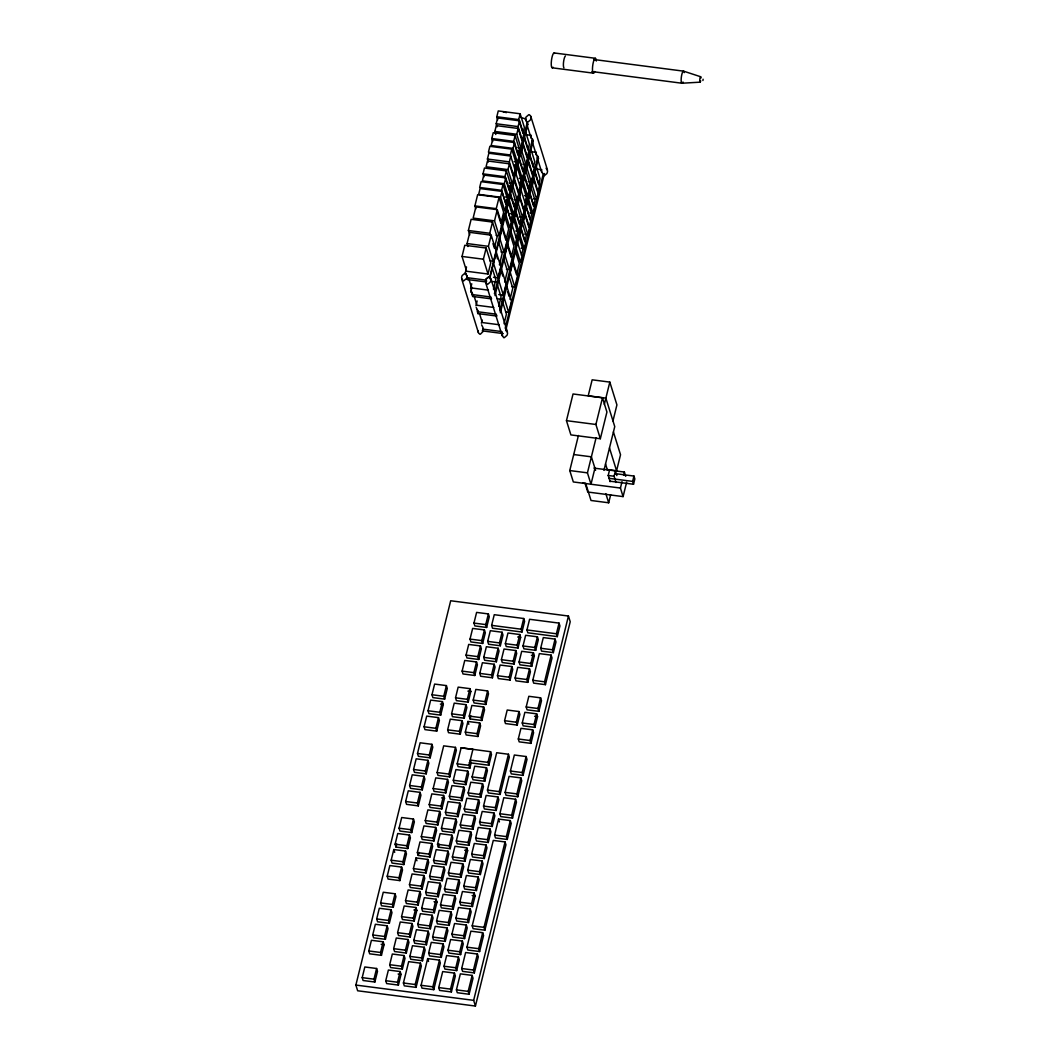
<?xml version="1.0" encoding="UTF-8"?>
<svg xmlns="http://www.w3.org/2000/svg" width="1059" height="1059" viewBox="0 0 1059 1059"><rect width="100%" height="100%" fill="white"/><g stroke="black" fill="none" stroke-linecap="round" stroke-linejoin="round"><path stroke-width="1.5" d="M467.019 276.267L465.563 273.354A1.628 1.43 -17.3 0 0 464.848 273.262L462.174 275.565A6.857 5.983 -17.3 0 0 461.592 278.014L463.048 280.741A1.628 1.43 -17.3 0 0 463.763 280.82L466.45 278.517A6.857 5.983 -17.3 0 0 467.019 276.081L465.563 273.368M525.516 119.23L527.845 124.181L489.748 278.663M462.028 256.45L464.782 245.264L486.147 248.031L490.767 262.844L488.014 274.029L466.635 271.263L462.028 256.45L483.394 259.217L488.014 274.029M469.759 234.926L468.382 230.491L471.136 219.306L492.501 222.072L497.121 236.885L494.354 248.071L492.978 243.623M497.756 119.773L496.817 116.742L498.246 110.93L520.154 113.776L524.404 127.437L522.974 133.249L518.711 119.588L520.154 113.776M475.822 208.848L474.895 205.883L477.649 194.697L499.027 197.477L503.634 212.277L500.881 223.462L496.261 208.649L499.027 197.477M483.976 176.879L483.023 173.848L484.453 168.037L506.361 170.883L510.623 184.544L509.18 190.355L504.931 176.694L506.361 170.883M492.739 141.549L491.786 138.504L493.229 132.706L515.124 135.539L519.387 149.213L517.957 155.011L513.694 141.35L515.124 135.539M488.371 162.067L487.431 159.035L488.861 153.224L510.769 156.07L509.339 161.868L513.589 175.529L515.018 169.731L510.332 154.971L511.775 149.16L489.867 146.327L488.437 152.125L510.332 154.971M497.121 126.802L496.181 123.757L497.611 117.959L519.519 120.805L523.768 134.467L522.339 140.265L518.089 126.603L519.519 120.805M467.972 246.522L467.059 243.557L469.812 232.371L491.177 235.151L495.797 249.964M495.784 134.467L494.844 131.435L496.274 125.624L518.169 128.47L522.431 142.131L521.002 147.942L517.864 147.532M466.503 266.881L465.139 274.003M470.58 288.591L471.771 283.786M470.778 292.099L471.957 287.293M483.394 259.217L486.147 248.031M491.138 237.706L489.748 233.258L492.501 222.072M501.569 190.316L502.999 184.504L481.104 181.658L479.661 187.469L501.569 190.316L505.831 203.977L507.261 198.165L502.999 184.504M494.513 220.854L497.267 209.669L475.901 206.902L473.135 218.088L494.513 220.854L499.12 235.667L496.062 235.27M489.986 260.752L493.031 261.149L488.424 246.337L491.177 235.151M500.563 197.212L502.006 191.401L480.098 188.555L478.668 194.366L500.563 197.212L504.825 210.873L506.255 205.062L502.006 191.401M504.296 183.71L505.725 177.899L483.831 175.066L482.388 180.864L504.296 183.71L508.558 197.371L505.421 196.974M513.059 148.366L514.502 142.568L492.594 139.722L491.164 145.533L513.059 148.366L517.322 162.04L514.197 161.63M507.976 169.612L509.405 163.801L487.497 160.968L486.068 166.766L507.976 169.612L512.225 183.273L509.101 182.876M521.002 147.942L516.739 134.268L518.169 128.47M475.928 305.773L477.119 300.968M514.595 168.633L516.024 162.834L511.775 149.16M499.12 235.667L501.873 224.482L497.267 209.669M508.558 197.371L509.988 191.573L505.725 177.899M489.523 277.961L527.263 122.288M513.575 214.103L509.326 200.442L510.756 194.631L515.018 208.292L513.575 214.103L510.451 213.693M522.352 178.759L518.089 165.098L519.519 159.3L523.781 172.961L522.352 178.759L519.214 178.362M517.255 200.005L513.006 186.344L514.436 180.533L518.685 194.194L517.255 200.005L514.131 199.595M526.032 164.661L521.769 151L523.199 145.202L527.461 158.863L526.032 164.661L522.894 164.264M481.355 323.18L482.149 319.977M499.385 264.803L502.151 253.617L498.471 241.823M493.428 289.16L495.797 279.576L492.117 267.781M519.625 185.365L521.054 179.553L516.792 165.892L515.362 171.704L520.048 186.463L518.619 192.261L514.356 178.6M501.092 252.002L504.15 252.399L507.367 239.466M498.061 277.868L500.828 266.683L496.234 251.936L493.468 263.122L498.061 277.868L493.481 277.273M494.421 293.687L532.531 139.206L531.022 137.855L526.72 124.022M495.016 295.58L533.114 141.099L532.531 139.206M521.081 190.077L519.651 195.875L523.914 209.55L525.343 203.738L520.657 188.979L522.087 183.181L526.336 196.842L524.907 202.653M504.68 282.078L507.433 270.892L503.753 259.045M498.723 306.448L501.079 296.851L497.399 285.003M516.143 237.984L517.573 232.173L513.324 218.511L511.881 224.323L516.58 239.069L515.137 244.881L510.888 231.219M509.445 269.674L512.199 258.489L507.579 243.676L504.825 254.862L509.445 269.674L506.387 269.277M518.87 231.378L520.3 225.58L516.051 211.919L514.621 217.717L518.87 231.378L515.746 230.981M527.634 196.047L529.076 190.236L524.814 176.575L523.384 182.386L527.634 196.047L524.509 195.637M498.776 294.561L503.356 295.157L506.109 283.971L501.503 269.158M522.55 217.28L523.98 211.482L519.731 197.821L518.288 203.619L522.55 217.28L519.426 216.883M531.314 181.949L532.743 176.138L528.494 162.477L527.064 168.288L531.314 181.949L528.189 181.539M499.769 310.869L537.879 156.388L536.384 155.024L531.989 140.966M500.364 312.762L538.475 158.281L537.879 156.388M504.058 323.736L506.427 314.139L502.27 300.809M510.014 299.366L512.781 288.18L508.624 274.85M521.478 255.272L522.908 249.461L518.658 235.8L517.229 241.611L521.915 256.357L520.485 262.169L516.223 248.508M514.78 286.963L517.533 275.777L512.927 260.964L510.16 272.15L514.78 286.963L511.722 286.565M524.205 248.666L525.648 242.868L521.385 229.194L519.956 235.005L524.205 248.666L521.081 248.269M532.981 213.336L534.411 207.524L530.149 193.863L528.719 199.674L532.981 213.336L529.844 212.925M505.646 312.048L508.691 312.445L511.457 301.259L506.837 286.446M527.885 234.568L529.315 228.77L525.065 215.096L523.636 220.907L527.885 234.568L524.761 234.171M536.648 199.238L538.091 193.426L533.829 179.765L532.399 185.577L536.648 199.238L533.524 198.827M505.196 328.264L543.293 173.782L541.798 172.432L537.35 158.162M505.673 330.593L544.432 173.517M355.877 985.069L450.684 600.757L568.445 616.034L570.219 621.739L475.425 1006.05L357.651 990.774L355.877 985.069L473.651 1000.345L475.425 1006.05M362.204 977.642L364.826 966.973L376.607 968.495L377.494 971.355L374.86 982.024L363.091 980.502L362.204 977.642L373.973 979.178L374.86 982.024M368.784 950.956L371.418 940.286L383.186 941.808L384.073 944.668L381.452 955.337L369.67 953.815L368.784 950.956L380.565 952.491L381.452 955.337M372.728 934.951L375.363 924.269L387.144 925.804L388.031 928.65L385.397 939.32L373.615 937.797L372.728 934.951L384.51 936.474L385.397 939.32M376.686 918.934L379.321 908.251L391.089 909.787L391.976 912.633L389.341 923.316L377.573 921.78L376.686 918.934L388.454 920.456L389.341 923.316M380.631 902.917L383.265 892.247L395.047 893.77L395.934 896.616L393.299 907.298L381.518 905.763L380.631 902.917L392.412 904.452L393.299 907.298M387.21 876.23L389.844 865.56L401.626 867.083L402.513 869.929L399.878 880.611L388.097 879.076L387.21 876.23L398.991 877.765L399.878 880.611M391.168 860.212L393.802 849.543L405.571 851.065L406.457 853.925L403.823 864.594L392.055 863.072L391.168 860.212L402.936 861.748L403.823 864.594M395.113 844.208L397.747 833.526L409.529 835.061L410.415 837.907L407.781 848.577L396 847.054L395.113 844.208L406.894 845.731L407.781 848.577M399.071 828.191L401.692 817.522L413.473 819.044L414.36 821.89L411.726 832.573L399.958 831.037L399.071 828.191L410.839 829.713L411.726 832.573M405.65 801.504L408.284 790.821L420.052 792.357L420.939 795.203L418.318 805.886L406.537 804.35L405.65 801.504L417.418 803.026L418.318 805.886M409.595 785.487L412.229 774.817L424.01 776.34L424.897 779.186L422.263 789.868L410.482 788.333L409.595 785.487L421.376 787.022L422.263 789.868M413.553 769.483L416.187 758.8L427.955 760.336L428.842 763.182L426.208 773.851L414.44 772.329L413.553 769.483L425.321 771.005L426.208 773.851M417.498 753.465L420.132 742.783L431.913 744.318L432.8 747.164L430.166 757.847L418.384 756.311L417.498 753.465L429.279 754.988L430.166 757.847M424.077 726.778L426.711 716.096L438.492 717.631L439.379 720.477L436.745 731.147L424.963 729.625L424.077 726.778L435.858 728.301L436.745 731.147M428.035 710.761L430.669 700.092L442.437 701.614L443.324 704.46L440.69 715.143L428.921 713.607L428.035 710.761L439.803 712.283L440.69 715.143M431.979 694.744L434.614 684.074L446.395 685.597L447.282 688.456L444.648 699.125L432.866 697.603L431.979 694.744L443.761 696.279L444.648 699.125M396 847.054L396.754 844.01M373.973 979.178L376.607 968.495M380.565 952.491L383.186 941.808M384.51 936.474L387.144 925.804M388.454 920.456L391.089 909.787M392.412 904.452L395.047 893.77M398.991 877.765L401.626 867.083M402.936 861.748L405.571 851.065M406.894 845.731L409.529 835.061M410.839 829.713L413.473 819.044M417.418 803.026L420.052 792.357M421.376 787.022L424.01 776.34M425.321 771.005L427.955 760.336M429.279 754.988L431.913 744.318M435.858 728.301L438.492 717.631M439.803 712.283L442.437 701.614M443.761 696.279L446.395 685.597M385.754 980.7L388.388 970.031L400.156 971.553L401.043 974.399L398.422 985.082L386.641 983.559L385.754 980.7L397.535 982.236L398.422 985.082M389.699 964.696L392.333 954.013L404.114 955.549L405.001 958.395L402.367 969.064L390.586 967.542L389.699 964.696L401.48 966.218L402.367 969.064M393.657 948.679L396.291 937.996L408.059 939.532L408.946 942.378L406.312 953.06L394.544 951.525L393.657 948.679L405.425 950.201L406.312 953.06M397.602 932.661L400.236 921.992L412.017 923.514L412.904 926.36L410.27 937.043L398.488 935.507L397.602 932.661L409.383 934.197L410.27 937.043M401.546 916.657L404.181 905.974L415.962 907.51L416.849 910.356L414.215 921.026L402.433 919.503L401.546 916.657L413.328 918.179L414.215 921.026M405.504 900.64L408.139 889.957L419.907 891.493L420.794 894.339L418.173 905.021L406.391 903.486L405.504 900.64L417.272 902.162L418.173 905.021M409.449 884.622L412.083 873.953L423.865 875.475L424.752 878.321L422.117 889.004L410.336 887.468L409.449 884.622L421.23 886.158L422.117 889.004M413.407 868.605L416.041 857.936L427.81 859.458L428.696 862.317L426.062 872.987L414.294 871.464L413.407 868.605L425.175 870.141L426.062 872.987M417.352 852.601L419.986 841.918L431.768 843.454L432.654 846.3L430.02 856.983L418.239 855.447L417.352 852.601L429.133 854.123L430.02 856.983M421.297 836.584L423.931 825.914L435.712 827.436L436.599 830.282L433.965 840.965L422.184 839.43L421.297 836.584L433.078 838.119L433.965 840.965M425.255 820.566L427.889 809.897L439.657 811.419L440.544 814.278L437.91 824.948L426.142 823.425L425.255 820.566L437.023 822.102L437.91 824.948M429.199 804.562L431.834 793.879L443.615 795.415L444.502 798.261L441.868 808.93L430.086 807.408L429.199 804.562L440.981 806.084L441.868 808.93M433.157 788.545L435.778 777.875L447.56 779.398L448.447 782.244L445.813 792.926L434.044 791.391L433.157 788.545L444.926 790.08L445.813 792.926M437.102 772.527L443.681 745.84L455.463 747.376L456.35 750.222L449.771 776.909L437.989 775.387L437.102 772.527L448.884 774.063L449.771 776.909M447.639 729.836L450.274 719.154L462.042 720.689L462.929 723.535L460.294 734.205L448.526 732.682L447.639 729.836L459.407 731.359L460.294 734.205M451.584 713.819L454.218 703.136L466 704.672L466.887 707.518L464.252 718.201L452.471 716.665L451.584 713.819L463.365 715.341L464.252 718.201M455.529 697.802L458.163 687.132L469.944 688.654L470.831 691.501L468.197 702.183L456.416 700.648L455.529 697.802L467.31 699.337L468.197 702.183M462.121 671.115L464.755 660.445L476.524 661.968L477.41 664.814L474.776 675.496L463.008 673.961L462.121 671.115L473.889 672.65L474.776 675.496M466.066 655.097L468.7 644.428L480.482 645.95L481.368 648.81L478.734 659.479L466.953 657.957L466.066 655.097L477.847 656.633L478.734 659.479M470.024 639.093L472.645 628.411L484.426 629.946L485.313 632.792L482.679 643.462L470.911 641.939L470.024 639.093L481.792 640.616L482.679 643.462M473.969 623.076L476.603 612.406L488.384 613.929L489.271 616.775L486.637 627.457L474.856 625.922L473.969 623.076L485.75 624.598L486.637 627.457M418.239 855.447L418.993 852.402M397.535 982.236L400.156 971.553M401.48 966.218L404.114 955.549M405.425 950.201L408.059 939.532M409.383 934.197L412.017 923.514M413.328 918.179L415.962 907.51M417.272 902.162L419.907 891.493M421.23 886.158L423.865 875.475M425.175 870.141L427.81 859.458M429.133 854.123L431.768 843.454M433.078 838.119L435.712 827.436M437.023 822.102L439.657 811.419M440.981 806.084L443.615 795.415M444.926 790.08L447.56 779.398M448.884 774.063L455.463 747.376M459.407 731.359L462.042 720.689M463.365 715.341L466 704.672M467.31 699.337L469.944 688.654M473.889 672.65L476.524 661.968M477.847 656.633L480.482 645.95M481.792 640.616L484.426 629.946M485.75 624.598L488.384 613.929M469.23 762.692L488.861 765.233L487.974 762.387L470.315 760.097L471.162 762.851L469.852 768.185L458.07 766.65L457.184 763.804L461.128 747.786L472.936 749.415M409.846 956.409L412.481 945.727L424.262 947.262L425.149 950.108L422.515 960.778L410.733 959.255L409.846 956.409L421.628 957.932L422.515 960.778M413.791 940.392L416.425 929.709L428.207 931.245L429.094 934.091L426.459 944.774L414.678 943.238L413.791 940.392L425.572 941.914L426.459 944.774M417.749 924.375L420.383 913.705L432.151 915.228L433.038 918.074L430.404 928.756L418.636 927.221L417.749 924.375L429.517 925.91L430.404 928.756M421.694 908.37L424.328 897.688L436.109 899.223L436.996 902.069L434.362 912.739L422.581 911.217L421.694 908.37L433.475 909.893L434.362 912.739M425.652 892.353L428.273 881.67L440.054 883.206L440.941 886.052L438.307 896.735L426.539 895.199L425.652 892.353L437.42 893.875L438.307 896.735M429.597 876.336L432.231 865.666L444.012 867.189L444.899 870.035L442.265 880.717L430.483 879.182L429.597 876.336L441.378 877.871L442.265 880.717M433.541 860.332L436.176 849.649L447.957 851.171L448.844 854.031L446.21 864.7L434.428 863.178L433.541 860.332L445.323 861.854L446.21 864.7M437.499 844.314L440.134 833.632L451.902 835.167L452.789 838.013L450.154 848.696L438.386 847.16L437.499 844.314L449.268 845.837L450.154 848.696M441.444 828.297L444.078 817.627L455.86 819.15L456.747 821.996L454.112 832.678L442.331 831.143L441.444 828.297L453.226 829.832L454.112 832.678M445.402 812.279L448.023 801.61L459.805 803.132L460.691 805.992L458.057 816.661L446.289 815.139L445.402 812.279L457.17 813.815L458.057 816.661M449.347 796.275L451.981 785.593L463.749 787.128L464.649 789.974L462.015 800.644L450.234 799.121L449.347 796.275L461.128 797.798L462.015 800.644M453.292 780.258L455.926 769.589L467.707 771.111L468.594 773.957L465.96 784.64L454.179 783.104L453.292 780.258L465.073 781.794L465.96 784.64M403.413 982.99L408.681 961.638L420.463 963.174L421.35 966.02L416.081 987.372L404.3 985.85L403.413 982.99L415.194 984.526L416.081 987.372M465.298 732.126L467.932 721.444L479.714 722.979L480.601 725.825L477.966 736.495L466.185 734.972L465.298 732.126L477.079 733.649L477.966 736.495M469.256 716.109L471.877 705.44L483.659 706.962L484.545 709.808L481.911 720.491L470.143 718.955L469.256 716.109L481.024 717.631L481.911 720.491M473.201 700.092L475.835 689.422L487.617 690.945L488.503 693.804L485.869 704.473L474.088 702.951L473.201 700.092L484.982 701.627L485.869 704.473M479.78 673.405L482.414 662.735L494.196 664.258L495.082 667.104L492.448 677.786L480.667 676.251L479.78 673.405L491.561 674.94L492.448 677.786M483.738 657.401L486.372 646.718L498.14 648.254L499.027 651.1L496.393 661.769L484.625 660.247L483.738 657.401L495.506 658.923L496.393 661.769M487.683 641.383L490.317 630.701L502.098 632.236L502.985 635.082L500.351 645.765L488.57 644.229L487.683 641.383L499.464 642.906L500.351 645.765M491.628 625.366L494.262 614.697L523.715 618.509L524.602 621.368L521.968 632.038L492.514 628.212L491.628 625.366L521.081 629.192L521.968 632.038M438.386 847.16L439.141 844.116M470.143 718.955L470.884 715.91M421.628 957.932L424.262 947.262M425.572 941.914L428.207 931.245M429.517 925.91L432.151 915.228M433.475 909.893L436.109 899.223M437.42 893.875L440.054 883.206M441.378 877.871L444.012 867.189M445.323 861.854L447.957 851.171M449.268 845.837L451.902 835.167M453.226 829.832L455.86 819.15M457.17 813.815L459.805 803.132M461.128 797.798L463.749 787.128M465.073 781.794L467.707 771.111M469.852 768.185L468.965 765.326L472.91 749.322M415.194 984.526L420.463 963.174M477.079 733.649L479.714 722.979M481.024 717.631L483.659 706.962M484.982 701.627L487.617 690.945M491.561 674.94L494.196 664.258M495.506 658.923L498.14 648.254M499.464 642.906L502.098 632.236M428.643 953.034L431.278 942.364L443.059 943.887L443.946 946.746L441.312 957.415L429.53 955.893L428.643 953.034L440.425 954.569L441.312 957.415M432.601 937.03L435.223 926.347L447.004 927.883L447.891 930.729L445.257 941.398L433.488 939.876L432.601 937.03L444.37 938.552L445.257 941.398M436.546 921.012L439.181 910.33L450.962 911.865L451.849 914.711L449.215 925.394L437.433 923.858L436.546 921.012L448.328 922.535L449.215 925.394M440.491 904.995L443.125 894.326L454.907 895.848L455.794 898.694L453.159 909.377L441.378 907.854L440.491 904.995L452.272 906.53L453.159 909.377M444.449 888.991L447.083 878.308L458.851 879.844L459.738 882.69L457.104 893.359L445.336 891.837L444.449 888.991L456.217 890.513L457.104 893.359M448.394 872.973L451.028 862.291L462.809 863.826L463.696 866.672L461.062 877.355L449.281 875.819L448.394 872.973L460.175 874.496L461.062 877.355M452.352 856.956L454.973 846.287L466.754 847.809L467.641 850.655L465.007 861.338L453.239 859.802L452.352 856.956L464.12 858.492L465.007 861.338M456.297 840.952L458.931 830.269L470.699 831.792L471.599 834.651L468.965 845.32L457.184 843.798L456.297 840.952L468.078 842.474L468.965 845.32M460.241 824.935L462.876 814.252L474.657 815.787L475.544 818.633L472.91 829.316L461.128 827.781L460.241 824.935L472.023 826.457L472.91 829.316M464.199 808.917L466.834 798.248L478.602 799.77L479.489 802.616L476.854 813.299L465.086 811.763L464.199 808.917L475.968 810.453L476.854 813.299M468.144 792.9L470.778 782.23L482.56 783.753L483.447 786.612L480.812 797.281L469.031 795.759L468.144 792.9L479.926 794.435L480.812 797.281M472.089 776.896L474.723 766.213L486.505 767.749L487.392 770.595L484.757 781.264L472.989 779.742L472.089 776.896L483.87 778.418L484.757 781.264M421.085 985.294L427.664 958.594L439.445 960.129L440.332 962.975L433.753 989.662L421.972 988.14L421.085 985.294L432.853 986.816L433.753 989.662M497.452 675.695L500.086 665.026L511.854 666.548L512.741 669.407L510.107 680.077L498.339 678.554L497.452 675.695L509.22 677.231L510.107 680.077M501.397 659.691L504.031 649.008L515.812 650.544L516.699 653.39L514.065 664.059L502.284 662.537L501.397 659.691L513.178 661.213L514.065 664.059M505.355 643.673L507.976 633.004L519.757 634.526L520.644 637.372L518.01 648.055L506.242 646.519L505.355 643.673L517.123 645.196L518.01 648.055M566.459 420.661L573.038 393.974L602.492 397.787L606.926 412.044L600.334 438.73L570.894 434.905L566.459 420.661L595.899 424.474L600.334 438.73M440.425 954.569L443.059 943.887M444.37 938.552L447.004 927.883M448.328 922.535L450.962 911.865M452.272 906.53L454.907 895.848M456.217 890.513L458.851 879.844M460.175 874.496L462.809 863.826M464.12 858.492L466.754 847.809M468.078 842.474L470.699 831.792M472.023 826.457L474.657 815.787M475.968 810.453L478.602 799.77M479.926 794.435L482.56 783.753M483.87 778.418L486.505 767.749M487.974 762.387L490.608 751.705L461.128 747.786M432.853 986.816L439.445 960.129M509.22 677.231L511.854 666.548M513.178 661.213L515.812 650.544M517.123 645.196L519.757 634.526M521.081 629.192L523.715 618.509M488.861 765.233L491.495 754.564L490.608 751.705M438.744 987.584L442.702 971.566L454.47 973.089L455.357 975.948L451.412 991.952L439.631 990.43L438.744 987.584L450.525 989.106L451.412 991.952M444.012 966.232L446.646 955.549L458.428 957.084L459.315 959.931L456.681 970.6L444.899 969.078L444.012 966.232L455.794 967.754L456.681 970.6M447.97 950.214L450.604 939.545L462.373 941.067L463.26 943.913L460.625 954.596L448.857 953.06L447.97 950.214L459.738 951.75L460.625 954.596M451.915 934.197L454.549 923.527L466.331 925.05L467.218 927.909L464.583 938.578L452.802 937.056L451.915 934.197L463.696 935.732L464.583 938.578M455.86 918.193L458.494 907.51L470.275 909.046L471.162 911.892L468.528 922.561L456.747 921.039L455.86 918.193L467.641 919.715L468.528 922.561M459.818 902.175L462.452 891.506L474.22 893.028L475.107 895.874L472.473 906.557L460.705 905.021L459.818 902.175L471.586 903.698L472.473 906.557M463.763 886.158L466.397 875.489L478.178 877.011L479.065 879.87L476.431 890.54L464.649 889.017L463.763 886.158L475.544 887.694L476.431 890.54M467.721 870.154L470.342 859.471L482.123 861.007L483.01 863.853L480.376 874.522L468.608 873L467.721 870.154L479.489 871.676L480.376 874.522M471.665 854.136L474.3 843.467L486.081 844.989L486.968 847.835L484.334 858.518L472.552 856.983L471.665 854.136L483.447 855.659L484.334 858.518M475.61 838.119L478.244 827.45L490.026 828.972L490.913 831.831L488.278 842.501L476.497 840.978L475.61 838.119L487.392 839.655L488.278 842.501M479.568 822.115L482.202 811.432L493.971 812.968L494.857 815.814L492.223 826.483L480.455 824.961L479.568 822.115L491.336 823.637L492.223 826.483M483.513 806.098L486.147 795.428L497.929 796.95L498.815 799.797L496.181 810.479L484.4 808.944L483.513 806.098L495.294 807.62L496.181 810.479M487.458 790.08L496.684 752.724L508.452 754.246L509.339 757.092L500.126 794.462L488.358 792.939L487.458 790.08L499.239 791.616L500.126 794.462M504.587 720.689L507.208 710.02L518.989 711.542L519.876 714.401L517.242 725.071L505.474 723.549L504.587 720.689L516.355 722.225L517.242 725.071M515.111 677.998L517.745 667.316L529.526 668.838L530.413 671.697L527.779 682.367L515.998 680.844L515.111 677.998L526.892 679.521L527.779 682.367M519.069 661.981L521.703 651.298L533.471 652.834L534.358 655.68L531.724 666.363L519.956 664.827L519.069 661.981L530.837 663.503L531.724 666.363M523.014 645.964L525.648 635.294L537.429 636.816L538.316 639.662L535.682 650.345L523.901 648.81L523.014 645.964L534.795 647.499L535.682 650.345M526.958 629.946L529.593 619.277L559.046 623.102L559.933 625.948L557.299 636.618L527.845 632.805L526.958 629.946L556.412 633.772L557.299 636.618M585.097 483.473L587.758 492.025L623.089 496.605L620.428 488.053L573.329 481.951L569.768 470.553L578.426 435.487M450.525 989.106L454.47 973.089M455.794 967.754L458.428 957.084M459.738 951.75L462.373 941.067M463.696 935.732L466.331 925.05M467.641 919.715L470.275 909.046M471.586 903.698L474.22 893.028M475.544 887.694L478.178 877.011M479.489 871.676L482.123 861.007M483.447 855.659L486.081 844.989M487.392 839.655L490.026 828.972M491.336 823.637L493.971 812.968M495.294 807.62L497.929 796.95M499.239 791.616L508.452 754.246M516.355 722.225L518.989 711.542M526.892 679.521L529.526 668.838M530.837 663.503L533.471 652.834M534.795 647.499L537.429 636.816M456.416 989.874L460.361 973.856L472.142 975.392L473.029 978.238L469.084 994.255L457.303 992.72L456.416 989.874L468.184 991.396L469.084 994.255M461.684 968.522L465.629 952.504L477.41 954.04L478.297 956.886L474.339 972.903L462.571 971.368L461.684 968.522L473.452 970.044L474.339 972.903M466.953 947.17L470.898 931.152L482.679 932.688L483.566 935.534L479.608 951.551L467.84 950.016L466.953 947.17L478.721 948.692L479.608 951.551M472.208 925.818L493.282 840.409L505.05 841.945L505.95 844.791L484.876 930.199L473.095 928.664L472.208 925.818L483.989 927.353L484.876 930.199M494.593 835.074L498.551 819.07L510.319 820.593L511.206 823.439L507.261 839.456L495.48 837.934L494.593 835.074L506.374 836.61L507.261 839.456M499.861 813.722L503.819 797.718L515.587 799.241L516.474 802.087L512.53 818.104L500.748 816.582L499.861 813.722L511.643 815.258L512.53 818.104M505.13 792.37L509.075 776.366L520.856 777.888L521.743 780.735L517.798 796.752L506.017 795.23L505.13 792.37L516.911 793.906L517.798 796.752M510.398 771.031L514.343 755.014L526.124 756.536L527.011 759.396L523.067 775.4L511.285 773.877L510.398 771.031L522.18 772.554L523.067 775.4M518.301 738.997L520.935 728.327L532.703 729.85L533.59 732.696L530.956 743.378L519.188 741.843L518.301 738.997L530.069 740.532L530.956 743.378M522.246 722.979L524.88 712.31L536.661 713.832L537.548 716.691L534.914 727.361L523.133 725.839L522.246 722.979L534.027 724.515L534.914 727.361M526.191 706.975L528.825 696.293L540.606 697.828L541.493 700.674L538.859 711.344L527.078 709.821L526.191 706.975L537.972 708.497L538.859 711.344M532.783 680.288L539.362 653.602L551.143 655.124L552.03 657.97L545.438 684.657L533.67 683.134L532.783 680.288L544.551 681.811L545.438 684.657M540.686 648.254L543.307 637.584L555.088 639.106L555.975 641.966L553.341 652.635L541.573 651.113L540.686 648.254L552.454 649.789L553.341 652.635M595.899 424.474L602.492 397.787M594.933 468.224L590.988 484.241L587.441 472.844L596.085 437.777M604.305 404.459L609.825 382.1L592.153 379.81L588.208 395.814L605.867 398.118L614.75 426.605L603.948 470.381M468.184 991.396L472.142 975.392M473.452 970.044L477.41 954.04M478.721 948.692L482.679 932.688M483.989 927.353L505.05 841.945M506.374 836.61L510.319 820.593M511.643 815.258L515.587 799.241M516.911 793.906L520.856 777.888M522.18 772.554L526.124 756.536M530.069 740.532L532.703 729.85M534.027 724.515L536.661 713.832M537.972 708.497L540.606 697.828M544.551 681.811L551.143 655.124M552.454 649.789L555.088 639.106M556.412 633.772L559.046 623.102M612.976 420.913L616.92 404.895L609.825 382.1M473.651 1000.345L568.445 616.034M610.13 481.713L608.197 475.491L609.507 470.156M616.02 482.48L614.088 476.259L615.398 470.924L616.854 475.584M585.812 483.778L591.015 500.483L608.687 502.787L610.659 494.778M606.939 469.508L616.576 470.752L620.534 454.748L613.426 431.94M620.428 488.053L622.017 481.646M623.592 475.253L624.386 472.049L593.874 468.091M623.089 496.605L626.65 482.189M609.971 481.196L633.52 484.254L632.633 481.395L633.957 476.06L615.107 473.611M633.52 484.254L634.844 478.906L633.957 476.06M700.754 80.934C698.953 85.554 699.88 74.011 701.098 77.863M483.341 331.242L480.389 334.207A1.628 1.43 -17.3 0 1 479.674 334.128L478.443 332.791L461.724 279.086M702.911 80.51L703.11 79.24M503.422 112.267L504.508 111.87A1.628 1.43 -17.3 0 1 505.222 111.95L506.189 112.744M682.036 83.224L700.092 82.165M489.152 276.77L486.068 279.047A6.857 5.983 -17.3 0 0 485.499 281.495L486.955 284.209A1.628 1.43 -17.3 0 0 487.669 284.302L490.343 281.998A6.857 5.983 -17.3 0 0 490.926 279.55L489.457 276.823A1.628 1.43 -17.3 0 0 488.755 276.743L486.068 279.086A6.831 5.957 -17.3 0 0 485.697 280.079L486.293 281.972L467.39 279.523L466.807 277.63L485.697 280.079M554.148 52.95L595.37 58.298M593.609 59.476L683.571 71.152L700.78 76.778M591.941 71.549L681.903 83.224M552.229 67.802L593.45 73.15M520.909 117.575L525.899 118.899M496.817 116.742L518.711 119.588M496.181 123.757L518.089 126.603M526.177 134.493L531.088 135.578M494.844 131.435L516.739 134.268M491.786 138.504L513.694 141.35M531.525 151.662L536.37 152.522M518.645 150.603L521.769 151M487.431 159.035L509.339 161.868M514.965 164.701L518.089 165.098M536.939 169.069L541.718 169.692M483.023 173.848L504.931 176.694M509.869 185.934L513.006 186.344M506.202 200.032L509.326 200.442M474.895 205.883L496.261 208.649M468.382 230.491L489.748 233.258M467.059 243.557L488.424 246.337M491.892 281.456L496.472 282.038M488.451 290.166L471.665 287.982L468.912 279.139M470.831 290.285L472.288 293.184A6.897 6.023 -17.3 0 1 472.076 294.548L490.966 296.997M497.227 298.744L501.807 299.326M472.076 294.548L472.658 296.441L491.561 298.89L491.297 298.056M493.746 307.441L476.96 305.27L474.18 296.374M476.193 307.467L477.649 310.366A6.897 6.023 -17.3 0 1 477.424 311.717L496.314 314.179M477.424 311.73L478.006 313.623L496.909 316.072L496.578 315M499.08 324.729L482.295 322.558L479.528 313.663M481.607 324.861L483.063 327.76A6.897 6.023 -17.3 0 1 482.838 329.124L501.741 331.573M482.189 330.858L503.263 333.598M573.726 454.536L591.385 456.826L595.595 470.328M608.197 475.491L614.088 476.259M569.768 470.553L587.441 472.844M609.084 478.337L632.633 481.395M582.596 483.036L585.812 483.447M517.705 636.988L520.644 637.372M531.419 655.296L534.358 655.68M467.893 691.13L470.831 691.501M440.385 704.076L443.324 704.46M534.596 716.308L537.548 716.691M457.184 763.804L468.965 765.326M441.55 797.877L444.502 798.261M464.702 850.284L467.641 850.655M472.168 895.49L475.107 895.874M434.044 901.686L436.996 902.069M413.91 909.972L416.849 910.356M381.134 944.284L384.073 944.668M398.105 974.028L401.043 974.399M527.845 124.181L526.627 123.374M533.114 141.099L531.896 140.291M538.475 158.281L536.966 156.931M471.427 292.178L472.857 294.389M476.775 309.36L478.165 311.227M546.1 168.182L547.556 170.909A6.804 5.93 -17.3 0 1 546.854 173.61L544.339 175.662L543.293 173.782M506.083 330.209L507.552 332.923A6.857 5.983 -17.3 0 1 506.97 335.372L504.296 337.675A1.628 1.43 -17.3 0 1 503.581 337.596L502.125 334.803A6.857 5.983 -17.3 0 1 502.323 333.439L501.887 332.036M530.811 116.464L530.93 117.523A6.857 5.983 -17.3 0 1 530.36 119.971L527.673 122.275A1.628 1.43 -17.3 0 1 526.972 122.195L525.502 119.468A6.857 5.983 -17.3 0 1 526.085 117.02L528.759 114.716A1.628 1.43 -17.3 0 1 529.474 114.809L530.718 116.146L547.437 169.85M525.648 132.031L529.434 144.17L528.004 149.981L523.742 136.32M530.943 149.306L534.716 161.458L533.286 167.256L529.037 153.595M535.801 165.072L540.064 178.733L538.634 184.544L534.371 170.883M524.549 137.524L528.798 151.185L527.369 156.997L523.106 143.336M535.179 172.101L539.428 185.762L537.998 191.56L533.736 177.899M624.386 472.049L625.71 476.325M514.502 142.568L518.751 156.229M609.481 447.957L616.576 470.752M526.429 207.365L530.678 221.027L529.248 226.838L524.986 213.163M605.536 463.974L607.429 470.05M509.405 163.801L513.668 177.475M522.021 222.178L526.27 235.839L524.84 241.651L520.591 227.989M605.841 493.666L608.687 502.787M509.803 232.967L513.959 246.297L511.193 257.469L506.586 242.67M515.137 250.255L519.294 263.585L516.54 274.758L512.384 261.427M506.904 241.214L502.31 226.467L499.557 237.653L504.15 252.399M496.168 254.478L497.545 258.899M501.45 271.713L502.84 276.161M507.711 291.966L509.101 296.401M498.736 280.344L503.356 295.157M504.084 297.632L508.691 312.445M490.794 278.477L507.42 331.864M485.618 282.554L502.244 335.941M482.838 329.124L483.42 330.99M498.551 819.07L499.438 821.916M467.932 721.444L468.819 724.303M416.041 857.936L416.928 860.782M393.802 849.543L394.689 852.389M427.664 958.594L428.551 961.453M541.692 172.114L541.559 170.724A6.883 6.01 -17.3 0 1 541.639 170.022M536.278 154.72L536.145 153.33A6.883 6.01 -17.3 0 1 536.304 152.284M530.93 137.538L530.784 136.148A6.883 6.01 -17.3 0 1 530.943 135.102M478.35 332.473L478.218 331.401A6.751 5.877 -17.3 0 1 478.244 331.03M683.002 81.993A6.102 1.39 -82.6 0 1 681.189 81.172A6.102 1.39 -82.6 0 1 682.274 72.899A6.102 1.39 -82.6 0 1 684.22 72.634M563.957 67.829A6.102 1.39 -82.6 0 1 563.56 61.965A6.102 1.39 -82.6 0 1 565.387 56.008M594.787 71.483A7.492 1.708 -82.6 0 1 592.497 70.424A7.492 1.708 -82.6 0 1 594.033 59.966A7.492 1.708 -82.6 0 1 596.323 61.025M553.023 67.22A7.492 1.708 -82.6 0 1 551.461 60.416A7.492 1.708 -82.6 0 1 554.691 53.493M536.728 155.223A6.883 6.01 -17.3 0 1 536.767 154.866M531.38 138.041A6.883 6.01 -17.3 0 1 531.406 137.683M486.293 281.972A6.831 5.957 -17.3 0 1 486.663 280.979M467.615 278.16A6.897 6.023 -17.3 0 1 467.39 279.523M478.231 312.259A6.897 6.023 -17.3 0 1 478.006 313.623M472.883 295.077A6.897 6.023 -17.3 0 1 472.658 296.441M504.071 214.262L501.317 225.448L505.911 240.194L508.664 229.009L504.071 214.262M508.029 201.236L506.599 207.035L510.848 220.709L512.291 214.898L508.029 201.236M511.391 187.615L509.961 193.413L514.211 207.087L515.64 201.276L511.391 187.615M520.154 152.271L518.725 158.082L522.974 171.743L524.417 165.932L520.154 152.271M507.023 208.133L505.593 213.944L509.856 227.606L511.285 221.794L507.023 208.133M516.686 204.89L515.243 210.701L519.506 224.362L520.935 218.551L516.686 204.89M525.449 169.559L524.02 175.357L528.269 189.018L529.699 183.22L525.449 169.559M529.831 154.813L528.401 160.611L532.664 174.285L534.093 168.474L529.831 154.813M527.422 200.469L525.992 206.267L530.255 219.928L531.684 214.13L527.422 200.469M530.784 186.847L529.354 192.645L533.604 206.306L535.047 200.508L530.784 186.847"/></g></svg>
